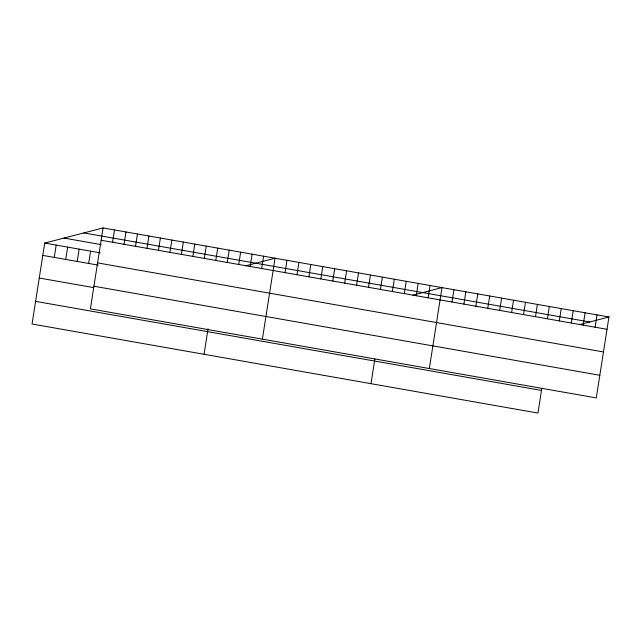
<?xml version="1.0" encoding="UTF-8"?>
<svg xmlns="http://www.w3.org/2000/svg" width="641" height="641" viewBox="0 0 641 641"><rect width="100%" height="100%" fill="white"/><g stroke="black" fill="none" stroke-linecap="round" stroke-linejoin="round"><path stroke-width="0.96" d="M103.057 227.932L90.381 308.866L596.274 397.925L608.95 316.991L103.057 227.932L44.726 243.075L32.05 324.009L537.943 413.068L541.797 388.478M54.261 257.41L56.192 245.094M65.727 259.421L67.658 247.114M77.192 261.44L79.123 249.133M88.666 263.459L90.589 251.152M112.592 242.266L114.523 229.951M124.058 244.285L125.989 231.97M135.523 246.304L137.454 233.989M146.997 248.323L148.92 236.008M158.463 250.335L160.386 238.027M169.929 252.354L171.852 240.046M181.395 254.373L183.326 242.058M192.861 256.392L194.792 244.077M204.327 258.411L206.258 246.096M215.793 260.43L217.724 248.115M204.054 354.289L208.061 328.729M227.267 262.449L229.19 250.134M238.732 264.469L240.655 252.153M250.198 266.488L252.121 254.173M261.664 268.507L263.595 256.192M262.385 339.145L275.061 258.211L245.896 265.783M285.053 272.625L286.984 260.31M296.983 274.725L298.906 262.409M308.906 276.824L310.829 264.509M320.829 278.923L322.76 266.608M332.751 281.022L334.682 268.707M344.682 283.122L346.605 270.806M356.604 285.221L358.535 272.906M368.527 287.32L370.458 275.005M380.45 289.42L382.381 277.104M371.003 383.679L374.849 359.088M392.38 291.519L394.303 279.204M404.303 293.618L406.234 281.303M416.225 295.717L418.156 283.402M428.148 297.817L430.079 285.501M429.334 368.535L442.002 287.601L412.836 295.172M452.001 302.015L453.932 289.7M463.924 304.114L465.855 291.799M475.846 306.214L477.777 293.899M487.777 308.313L489.7 295.998M499.7 310.412L501.631 298.097M511.622 312.512L513.553 300.196M523.553 314.611L525.476 302.296M535.475 316.71L537.398 304.395M547.398 318.809L549.329 306.494M559.321 320.909L561.252 308.593M571.251 323.008L573.174 310.693M583.174 325.107L585.097 312.792M595.096 327.206L597.027 314.891M579.784 324.562L608.95 316.991M83.803 232.923L589.704 321.99M101.126 240.247L607.019 329.306M63.972 238.075L101.238 244.638M44.726 243.075L100.148 252.826M97.576 262.89L603.477 351.949M42.795 255.39L98.217 265.142M93.923 286.223L599.824 375.281M39.253 278.034L93.714 287.617M35.6 301.358L541.493 390.425"/></g></svg>
